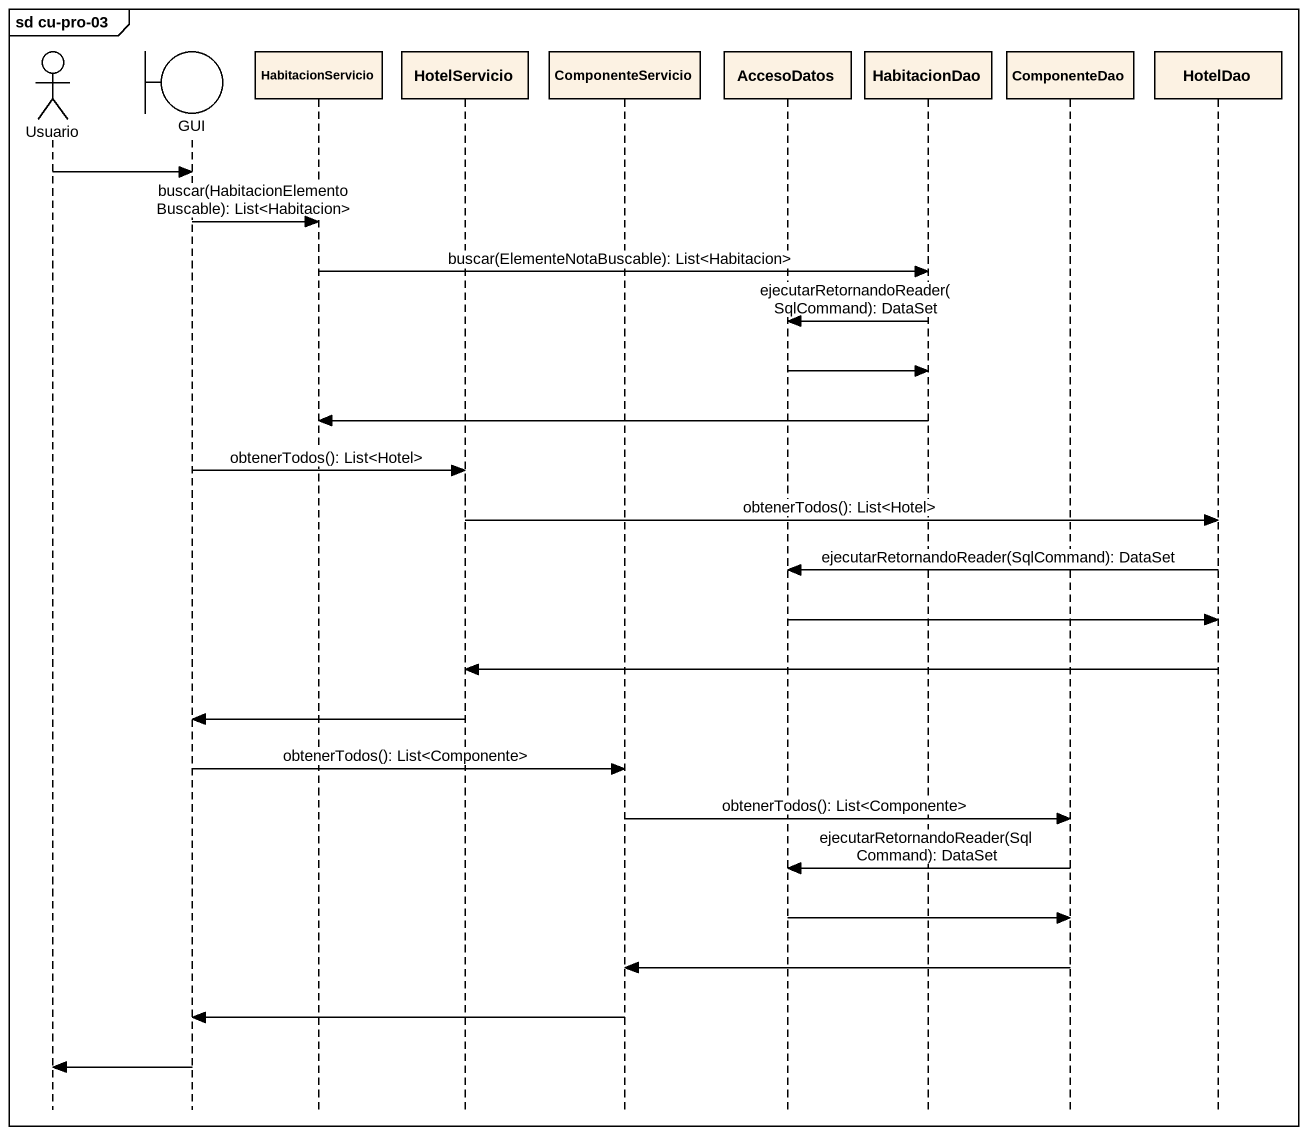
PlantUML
@startuml
mainframe sd cu-pro-03
hide footbox
actor Usuario
boundary GUI
participant HabitacionServicio
participant HotelServicio
participant ComponenteServicio
participant AccesoDatos
participant HabitacionDao
participant ComponenteDao
participant HotelDao

Usuario -> GUI
GUI -> HabitacionServicio : buscar(HabitacionElementoBuscable): List<Habitacion>
HabitacionServicio -> HabitacionDao : buscar(ElementeNotaBuscable): List<Habitacion>
HabitacionDao -> AccesoDatos : ejecutarRetornandoReader(SqlCommand): DataSet
AccesoDatos -> HabitacionDao
HabitacionDao -> HabitacionServicio
GUI -> HotelServicio : obtenerTodos(): List<Hotel>
HotelServicio -> HotelDao : obtenerTodos(): List<Hotel>
HotelDao -> AccesoDatos : ejecutarRetornandoReader(SqlCommand): DataSet
AccesoDatos -> HotelDao
HotelDao -> HotelServicio
HotelServicio -> GUI
GUI -> ComponenteServicio : obtenerTodos(): List<Componente>
ComponenteServicio -> ComponenteDao : obtenerTodos(): List<Componente>
ComponenteDao -> AccesoDatos : ejecutarRetornandoReader(SqlCommand): DataSet
AccesoDatos -> ComponenteDao
ComponenteDao -> ComponenteServicio
ComponenteServicio -> GUI
GUI -> Usuario
@enduml
